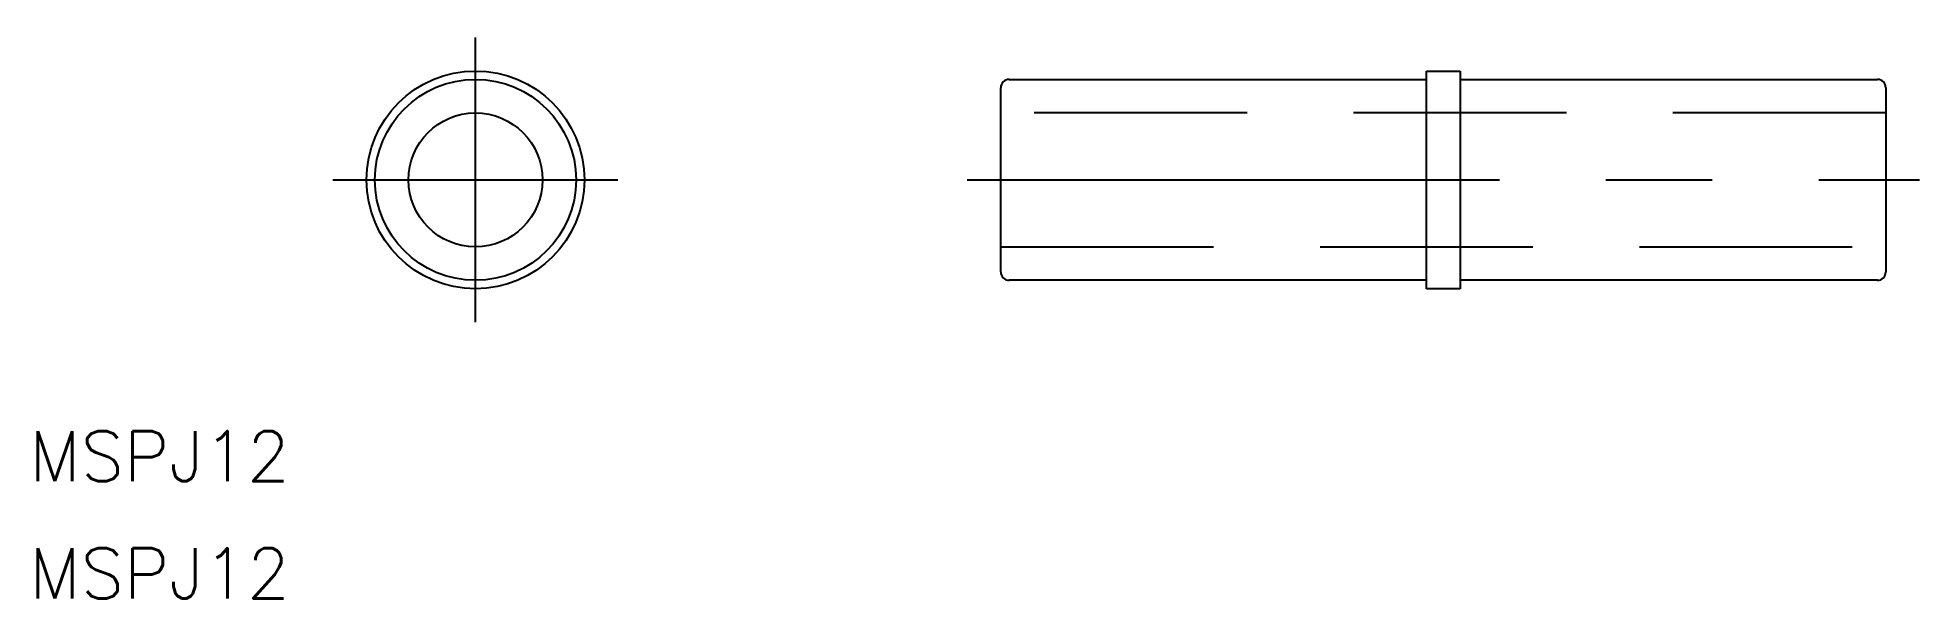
# Model space of a CAD drawing. Extents: x -26 to 86, y -25 to 8.
import ezdxf

# ---------------------------------------------------------------- set-up
doc = ezdxf.new("R2010")
doc.units = 0
doc.linetypes.add('CENTER', pattern=[50.8, 31.75, -6.35, 6.35, -6.35])
doc.linetypes.add('DASHED', pattern=[19.05, 12.7, -6.35])
doc.layers.get('0').update_dxf_attribs({"linetype": 'CONTINUOUS'})
doc.layers.add('CENTER', color=1, linetype='CENTER')
doc.styles.get("Standard").update_dxf_attribs({"font": 'txt.shx', "height": 3, "bigfont": 'bigfont.shx'})

msp = doc.modelspace()

# ---------------------------------------------------------------- linework, layer by layer
at = {"color": 7, "linetype": 'CONTINUOUS'}
for p, q in [((31.83, 6), (56.73, 6)), ((56.73, 6.5), (58.73, 6.5)), ((56.73, -6), (56.73, 6.5)), ((58.73, 6.5), (58.73, -6)), ((58.73, 6), (83.63, 6)), ((31.33, 4), (31.33, 5.5)), ((84.13, 5.5), (84.13, 4)), ((31.33, -4), (31.33, 4)), ((84.13, 4), (84.13, -4)), ((31.33, -5.5), (31.33, -4)), ((84.13, -4), (84.13, -5.5)), ((56.73, -6), (31.83, -6)), ((56.73, -6.5), (56.73, -6)), ((58.73, -6.5), (56.73, -6.5)), ((83.63, -6), (58.73, -6)), ((58.73, -6), (58.73, -6.5))]:
    msp.add_line(p, q, dxfattribs=at)
at = {"color": 3, "linetype": 'DASHED'}
for p, q in [((84.13, 4), (31.33, 4)), ((31.33, -4), (84.13, -4))]:
    msp.add_line(p, q, dxfattribs=at)
at = {"color": 7, "linetype": 'CONTINUOUS'}
for radius in [6.5, 6, 4]:
    msp.add_circle((0, 0), radius, dxfattribs=at)
for centre, start, end in [((31.83, 5.5), 90, 180), ((83.63, 5.5), 0, 90), ((31.83, -5.5), 180, 270), ((83.63, -5.5), 270, 0)]:
    msp.add_arc(centre, 0.5, start, end, dxfattribs=at)
at = {"layer": 'CENTER', "color": 1, "linetype": 'CENTER'}
for p, q in [((0, -8.5), (0, 8.5)), ((-8.5, 0), (8.5, 0)), ((29.33, 0), (86.13, 0))]:
    msp.add_line(p, q, dxfattribs=at)

# ---------------------------------------------------------------- texts
at = {"color": 7, "linetype": 'CONTINUOUS'}
for p in [(-26.63, -18), (-26.63, -25)]:
    msp.add_text('MSPJ12', height=3, dxfattribs=at).set_placement(p)

doc.saveas('drawing.dxf')
